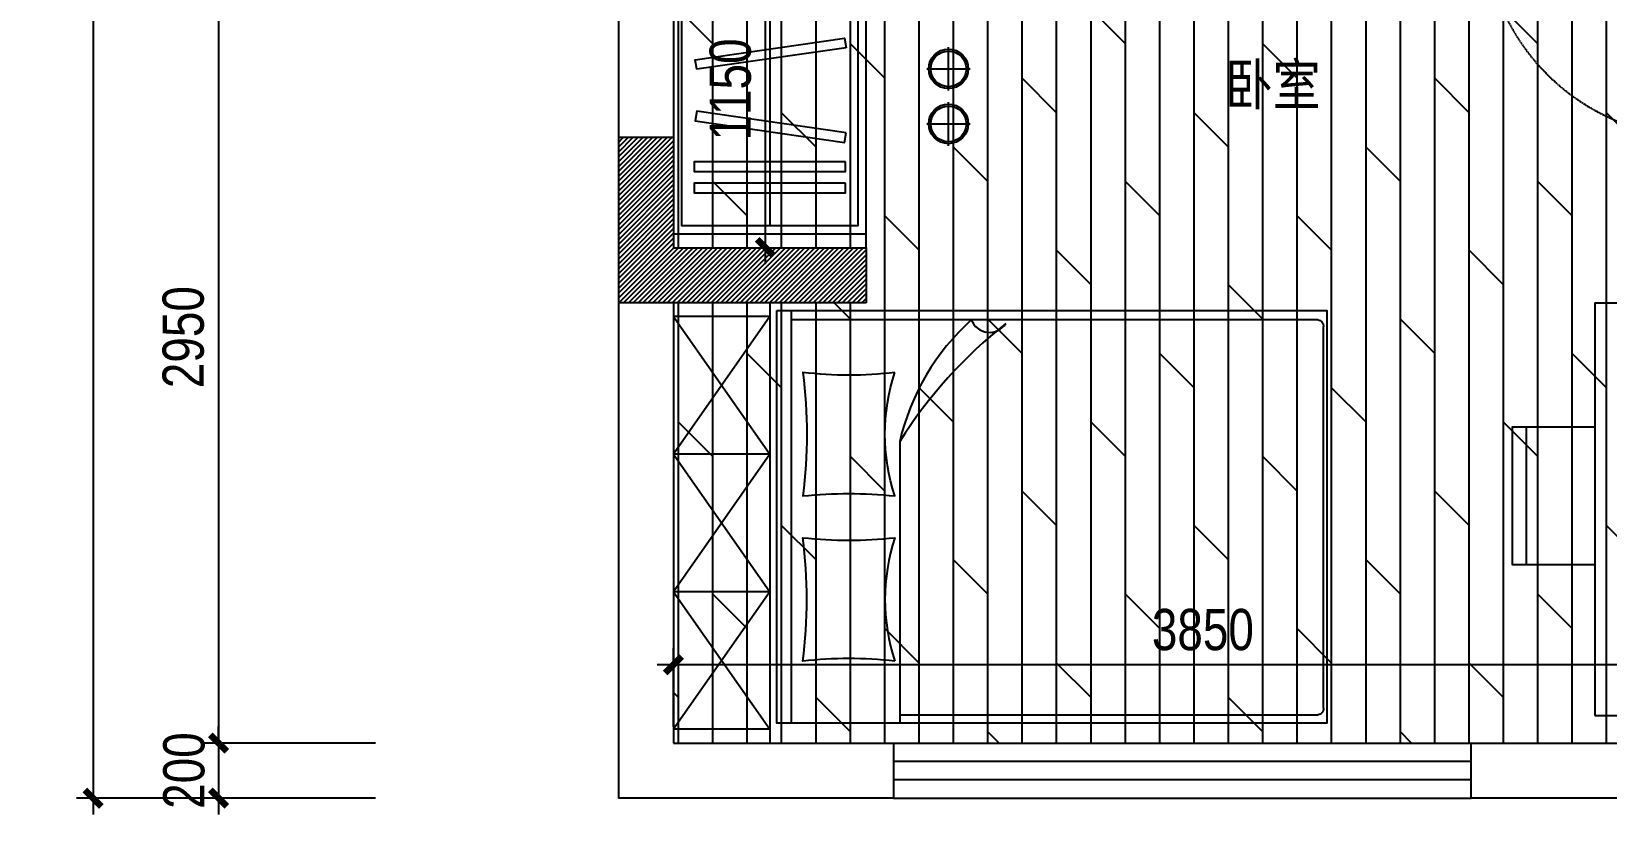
# Model space of a CAD drawing. Extents: x 160245 to 405305, y -111140 to 232735.
# Drawn here: x 268272 to 274000, y -104061 to -101205 of the extents above; entities that cross this region are included whole.
import ezdxf

# ---------------------------------------------------------------- set-up
doc = ezdxf.new("R2010")
doc.units = 0
doc.header["$LTSCALE"] = 10
doc.header["$MEASUREMENT"] = 0
doc.linetypes.add('DASH', pattern=[0.35, 0.25, -0.1])
doc.layers.get('Defpoints').update_dxf_attribs({"color": 229})
for name, color, linetype in [('C-Light 灯具', 107, 'Continuous'), ('Door 门', 107, 'Continuous'), ('P-floorpat地面', 8, 'Continuous'), ('P-Furniture 家具', 153, 'Continuous'), ('P-Make furniture 固定制作', 154, 'Continuous'), ('P-New Wall Size 隔墙尺寸', 8, 'Continuous'), ('P-O wall 原始墙体', 245, 'Continuous'), ('P-o 原建筑尺寸', 8, 'Continuous'), ('P-Text  平面文字', 9, 'Continuous'), ('P-window 窗', 107, 'Continuous')]:
    doc.layers.add(name, color=color, linetype=linetype)
doc.styles.add('PDC DIM', font='PMingLiU-ExtB.ttf', dxfattribs={"width": 0.85})
doc.dimstyles.new('PDC-A2', dxfattribs={"dimscale": 0, "dimtxt": 2.5, "dimasz": 1, "dimexe": 1, "dimexo": 1, "dimgap": 0.7, "dimtad": 1, "dimdec": 0, "dimtxsty": 'PDC DIM', "dimblk": 'ARCHTICK', "dimcen": 1, "dimdle": 1, "dimclrd": 8, "dimclre": 8, "dimclrt": 9, "dimadec": 0, "dimazin": 0, "dimtfac": 1, "dimtdec": 0, "dimtix": 1, "dimtmove": 2, "dimatfit": 3, "dimldrblk": 'PDC A2 T R', "dimfxl": 10, "dimfxlon": 1, "dimarcsym": 0})

# ---------------------------------------------------------------- blocks, each defined once
blk = doc.blocks.new('$WINLIB2D$00000001')
at = {"color": 0}
for points in [[(-0.5, 0.5), (-0.5, -0.5)], [(-0.5, 0.5), (0.5, 0.5)], [(0.5, -0.5), (0.5, 0.5)], [(0.5, 0.1667), (-0.5, 0.1667)], [(0.5, -0.1667), (-0.5, -0.1667)], [(-0.5, -0.5), (0.5, -0.5)]]:
    blk.add_lwpolyline(points, dxfattribs=at)
blk = doc.blocks.new('_ArchTick')
at = {"color": 0, "linetype": 'ByBlock', "const_width": 0.4}
blk.add_lwpolyline([(-0.5, -0.5), (0.5, 0.5)], dxfattribs=at)
blk = doc.blocks.new('*D1019')
at = {"layer": 'Defpoints', "color": 0}
for p in [(269583.5, -100840.6), (268952.7, -103790.6), (269583.5, -103790.6)]:
    blk.add_point(p, dxfattribs=at)
at = {"layer": 'P-o 原建筑尺寸', "color": 8, "lineweight": -2}
for p, q in [((268952.7, -100780.6), (268952.7, -103850.6)), ((269523.5, -100840.6), (268892.7, -100840.6)), ((269523.5, -103790.6), (268892.7, -103790.6))]:
    blk.add_line(p, q, dxfattribs=at)
at = {"layer": 'P-o 原建筑尺寸', "color": 8, "lineweight": -2, "xscale": 60, "yscale": 60, "zscale": 60}
for p, rotation in [((268952.7, -100840.6), 90), ((268952.7, -103790.6), 270)]:
    blk.add_blockref('_ArchTick', p, dxfattribs=dict(at, rotation=rotation))
at = {"layer": 'P-o 原建筑尺寸', "color": 9, "insert": (268824.8, -102315.6), "char_height": 150, "attachment_point": 5, "rotation": 90, "style": 'PDC DIM'}
blk.add_mtext('2950', dxfattribs=at)
blk = doc.blocks.new('PDC A2 T R')
at = {"color": 0, "linetype": 'ByBlock'}
blk.add_line((0, 0), (-2, 0), dxfattribs=at)
for points in [[(-2.147, 0.886), (-1.491, 1.345), (-0.6, 0), (0, 0)], [(-2.147, -0.886), (-1.491, -1.345), (-0.6, 0), (0, 0)]]:
    blk.add_solid(points, dxfattribs=at)
blk = doc.blocks.new('*D1020')
at = {"layer": 'Defpoints', "color": 0, "transparency": 16777216}
for p in [(269583.5, -103790.6), (268952.7, -103990.6), (269583.5, -103990.6)]:
    blk.add_point(p, dxfattribs=at)
at = {"layer": 'P-o 原建筑尺寸', "color": 8, "lineweight": -2, "transparency": 16777216}
for p, q in [((268952.7, -103790.6), (268952.7, -103730.6)), ((269523.5, -103790.6), (268892.7, -103790.6)), ((268952.7, -103790.6), (268952.7, -103990.6)), ((269523.5, -103990.6), (268892.7, -103990.6)), ((268952.7, -103990.6), (268952.7, -104050.6))]:
    blk.add_line(p, q, dxfattribs=at)
at = {"layer": 'P-o 原建筑尺寸', "color": 8, "lineweight": -2, "transparency": 16777216, "xscale": 60, "yscale": 60, "zscale": 60}
for p, rotation in [((268952.7, -103790.6), 270), ((268952.7, -103990.6), 90)]:
    blk.add_blockref('_ArchTick', p, dxfattribs=dict(at, rotation=rotation))
at = {"layer": 'P-o 原建筑尺寸', "color": 9, "transparency": 16777216, "insert": (268827.2, -103890.6), "char_height": 150, "attachment_point": 5, "rotation": 90, "style": 'PDC DIM'}
blk.add_mtext('200', dxfattribs=at)
blk = doc.blocks.new('*D1021')
at = {"layer": 'Defpoints', "color": 0, "transparency": 16777216}
for p in [(269583.5, -93290.6), (268496.2, -103990.6), (269583.5, -103990.6)]:
    blk.add_point(p, dxfattribs=at)
at = {"layer": 'P-o 原建筑尺寸', "color": 8, "lineweight": -2, "transparency": 16777216}
for p, q in [((268496.2, -93230.6), (268496.2, -104050.6)), ((269096.2, -93290.6), (268436.2, -93290.6)), ((269096.2, -103990.6), (268436.2, -103990.6))]:
    blk.add_line(p, q, dxfattribs=at)
at = {"layer": 'P-o 原建筑尺寸', "color": 8, "lineweight": -2, "transparency": 16777216, "xscale": 60, "yscale": 60, "zscale": 60}
for p, rotation in [((268496.2, -93290.6), 90), ((268496.2, -103990.6), 270)]:
    blk.add_blockref('_ArchTick', p, dxfattribs=dict(at, rotation=rotation))
at = {"layer": 'P-o 原建筑尺寸', "color": 9, "transparency": 16777216, "insert": (268370.7, -98640.6), "char_height": 150, "attachment_point": 5, "rotation": 90, "style": 'PDC DIM'}
blk.add_mtext('10700', dxfattribs=at)
blk = doc.blocks.new('fffg')
blk.add_lwpolyline([(143.1, 669.9), (109, 669.9), (109, -130.1), (143.1, -130.1)], close=True)
at = {"color": 8, "linetype": 'DASH'}
blk.add_arc((123.2, -110.2), 780.4, 88.5421, 181.4579, dxfattribs=at)
blk = doc.blocks.new('*D2223')
at = {"layer": 'Defpoints', "color": 0, "transparency": 16777216}
for p in [(270606.9, -103506), (270606.9, -103790.6), (274456.9, -103790.6)]:
    blk.add_point(p, dxfattribs=at)
at = {"layer": 'P-New Wall Size 隔墙尺寸', "color": 8, "lineweight": -2, "transparency": 16777216}
for p, q in [((270606.9, -103730.6), (270606.9, -103446)), ((274456.9, -103730.6), (274456.9, -103446)), ((274516.9, -103506), (270546.9, -103506))]:
    blk.add_line(p, q, dxfattribs=at)
at = {"layer": 'P-New Wall Size 隔墙尺寸', "color": 8, "lineweight": -2, "transparency": 16777216, "xscale": 60, "yscale": 60, "zscale": 60, "rotation": 180}
blk.add_blockref('_ArchTick', (270606.9, -103506), dxfattribs=at)
at = {"layer": 'P-New Wall Size 隔墙尺寸', "color": 8, "lineweight": -2, "transparency": 16777216, "xscale": 60, "yscale": 60, "zscale": 60}
blk.add_blockref('_ArchTick', (274456.9, -103506), dxfattribs=at)
at = {"layer": 'P-New Wall Size 隔墙尺寸', "color": 9, "transparency": 16777216, "insert": (272531.9, -103379.1), "char_height": 150, "attachment_point": 5, "style": 'PDC DIM'}
blk.add_mtext('3850', dxfattribs=at)
blk = doc.blocks.new('*D2224')
at = {"layer": 'Defpoints', "color": 0, "transparency": 16777216}
for p in [(270606.9, -100840.6), (270941, -100840.6), (270606.9, -101990.6)]:
    blk.add_point(p, dxfattribs=at)
at = {"layer": 'P-New Wall Size 隔墙尺寸', "color": 8, "lineweight": -2, "transparency": 16777216}
for p, q in [((270941, -102050.6), (270941, -100780.6)), ((270666.9, -100840.6), (271001, -100840.6)), ((270666.9, -101990.6), (271001, -101990.6))]:
    blk.add_line(p, q, dxfattribs=at)
at = {"layer": 'P-New Wall Size 隔墙尺寸', "color": 8, "lineweight": -2, "transparency": 16777216, "xscale": 60, "yscale": 60, "zscale": 60}
for p, rotation in [((270941, -100840.6), 90), ((270941, -101990.6), 270)]:
    blk.add_blockref('_ArchTick', p, dxfattribs=dict(at, rotation=rotation))
at = {"layer": 'P-New Wall Size 隔墙尺寸', "color": 9, "transparency": 16777216, "insert": (270814.1, -101415.6), "char_height": 150, "attachment_point": 5, "rotation": 90, "style": 'PDC DIM'}
blk.add_mtext('1150', dxfattribs=at)
blk = doc.blocks.new('232')
for points in [[(4141.589, 136.184), (4141.59, 138.824)], [(4140.269, 137.504), (4142.909, 137.504)]]:
    blk.add_lwpolyline(points)
for radius in [1.2, 1.08]:
    blk.add_circle((4141.589, 137.504), radius)

msp = doc.modelspace()

# ---------------------------------------------------------------- hatches: boundary and pattern name
at = {"layer": 'P-floorpat地面'}
h = msp.add_hatch(dxfattribs=at)
h.set_pattern_fill('DOLMIT', color=250, scale=500, angle=90)
h.paths.add_polyline_path([(275756.9, -99490.6), (274556.9, -99490.6), (274556.9, -99590.6), (274456.9, -99590.6), (274456.9, -99490.6), (274456.9, -99290.6), (274796.9, -99290.6), (274796.9, -98490.6), (274456.9, -98490.6), (274456.9, -97340.6), (274306.9, -97340.6), (274306.9, -96490.6), (273406.9, -96490.6), (273306.9, -96490.6), (273306.9, -96540.6), (273106.9, -96540.6), (273106.9, -96490.6), (272706.9, -96490.6), (271206.9, -96490.6), (271006.9, -96490.6), (270606.9, -96490.6), (270606.9, -98090.6), (270606.9, -98340.6), (272806.9, -98340.6), (272806.9, -97390.6), (273106.9, -97390.6), (273106.9, -97340.6), (273306.9, -97340.6), (273306.9, -97490.6), (273106.9, -97490.6), (272906.9, -97490.6), (272906.9, -98340.6), (273206.9, -98340.6), (273306.9, -98340.6), (273306.9, -99040.6), (273306.9, -99940.6), (273306.9, -100740.6), (273556.9, -100740.6), (273556.9, -100840.6), (270606.9, -100840.6), (270606.9, -101990.6), (271306.9, -101990.6), (271306.9, -102190.6), (270606.9, -102190.6), (270606.9, -103790.6), (271406.9, -103790.6), (273506.9, -103790.6), (274456.9, -103790.6), (274456.9, -100840.6), (274356.9, -100840.6), (274356.9, -100740.6), (274456.9, -100740.6), (274456.9, -100390.6), (274556.9, -100390.6), (274556.9, -103790.6), (274706.9, -103790.6), (277406.9, -103790.6), (278206.9, -103790.6), (278206.9, -100590.6), (277381.9, -100590.6), (277381.9, -100490.6), (278206.9, -100490.6), (278206.9, -99490.6), (277406.9, -99490.6), (276606.9, -99490.6), (276506.9, -99490.6), (275856.9, -99490.6), (275856.9, -100490.6), (276581.9, -100490.6), (276581.9, -100590.6), (275756.9, -100590.6)])
at = {"layer": 'P-O wall 原始墙体'}
h = msp.add_hatch(dxfattribs=at)
h.set_pattern_fill('ANSI31', color=256, scale=100, style=0)
h.set_pattern_definition([(45, (59491.276, 0), (-8.83883476, 8.83883476), [])])
h.paths.add_polyline_path([(270606.9, -101990.6), (270606.9, -101590.6), (270406.9, -101590.6), (270406.9, -102090.6), (270406.9, -102190.6), (271306.9, -102190.6), (271306.9, -101990.6)])

# ---------------------------------------------------------------- linework, layer by layer
at = {"layer": 'P-Furniture 家具'}
msp.add_line((271035.5, -103718.6), (271035.5, -102218.6), dxfattribs=at)
at = {"layer": 'P-Furniture 家具', "linetype": 'ByBlock'}
for p, q in [((273956.9, -102190.6), (273956.9, -103690.6)), ((273956.9, -102190.6), (274456.9, -102190.6)), ((273706.9, -102642.3), (273706.9, -103142.3)), ((273956.9, -103690.6), (274456.9, -103690.6))]:
    msp.add_line(p, q, dxfattribs=at)
at = {"layer": 'P-Furniture 家具', "color": 8}
for p, q in [((272950.9, -102252.7), (271035.5, -102252.7)), ((272970.9, -103663.6), (272970.9, -102276.7)), ((271429.4, -102694.4), (271429.4, -103718.6)), ((271429.4, -103687.6), (272950.9, -103687.6))]:
    msp.add_line(p, q, dxfattribs=at)
at = {"layer": 'P-Furniture 家具'}
msp.add_lwpolyline([(270983.1, -102218.6), (272983.1, -102218.6), (272983.1, -103718.6), (270983.1, -103718.6)], close=True, dxfattribs=at)
at = {"layer": 'P-Furniture 家具', "color": 8}
for points in [[(271411.6, -102444, -0.058596), (271077.4, -102444, -0.062971), (271077.4, -102892.6, -0.052163), (271411.6, -102892.6, -0.158944)], [(271411.6, -103493.2, 0.058596), (271077.4, -103493.2, 0.062971), (271077.4, -103044.6, 0.052163), (271411.6, -103044.6, 0.158944)]]:
    msp.add_lwpolyline(points, format="xyb", close=True, dxfattribs=at)
at = {"layer": 'P-Furniture 家具', "linetype": 'ByBlock'}
msp.add_lwpolyline([(273956.9, -102642.3), (273656.9, -102642.3), (273656.9, -103142.3), (273956.9, -103142.3)], dxfattribs=at)
at = {"layer": 'P-Furniture 家具', "color": 8}
for centre, radius, start, end in [((272274.4, -102894.9), 868.5, 132.3133, 166.6516), ((272876.5, -103610.2), 1712.5, 128.287, 147.6721), ((271756, -102227.2), 71, 201.0659, 326.8343)]:
    msp.add_arc(centre, radius, start, end, dxfattribs=at)
at = {"layer": 'P-Furniture 家具', "color": 8, "extrusion": (0, 0, -1)}
for centre, start_param, end_param in [((272950.9, -102276.7), 0, 1.570796), ((272950.9, -103663.6), 1.570796, 3.141593)]:
    msp.add_ellipse(centre, major_axis=(0, 24), ratio=0.833333, start_param=start_param, end_param=end_param, dxfattribs=at)
at = {"layer": 'P-Make furniture 固定制作'}
for p, q in [((271306.9, -101990.6), (271306.9, -100840.6)), ((270606.9, -101940.6), (271306.9, -101940.6)), ((270956.9, -102190.6), (270956.9, -103790.6)), ((270956.9, -102240.6), (270606.9, -102240.6)), ((270956.9, -103740.6), (270606.9, -103740.6))]:
    msp.add_line(p, q, dxfattribs=at)
at = {"layer": 'P-Make furniture 固定制作', "color": 8}
for p, q in [((270956.9, -100920.6), (270956.9, -101910.6)), ((270606.9, -102240.6), (270956.9, -102740.6)), ((270956.9, -102240.6), (270606.9, -102740.6)), ((270956.9, -102740.6), (270606.9, -102740.6)), ((270606.9, -102740.6), (270956.9, -103240.6)), ((270956.9, -102740.6), (270606.9, -103240.6)), ((270956.9, -103240.6), (270606.9, -103240.6)), ((270606.9, -103240.6), (270956.9, -103740.6)), ((270956.9, -103240.6), (270606.9, -103740.6))]:
    msp.add_line(p, q, dxfattribs=at)
for points in [[(270636.9, -100920.6), (271276.9, -100920.6), (271276.9, -101910.6), (270636.9, -101910.6)], [(271234.6, -101264), (270691.4, -101342.1), (270685.3, -101307.7), (271228.5, -101229.5)], [(271234.6, -101573.2), (270691.4, -101495), (270685.3, -101529.5), (271228.5, -101607.7)], [(271231.9, -101678.3), (270681.9, -101678.3), (270681.9, -101713.3), (271231.9, -101713.3)], [(271231.9, -101756.2), (270681.9, -101756.2), (270681.9, -101791.2), (271231.9, -101791.2)]]:
    msp.add_lwpolyline(points, close=True, dxfattribs=at)
at = {"layer": 'P-O wall 原始墙体'}
for p, q in [((270406.9, -99490.6), (270406.9, -102090.6)), ((270606.9, -99490.6), (270606.9, -101990.6)), ((270606.9, -101590.6), (270406.9, -101590.6)), ((270606.9, -101990.6), (271306.9, -101990.6)), ((271306.9, -101990.6), (271306.9, -102190.6)), ((270406.9, -102090.6), (270406.9, -103990.6)), ((271306.9, -102190.6), (270406.9, -102190.6)), ((270606.9, -102190.6), (270606.9, -103790.6)), ((270606.9, -103790.6), (271406.9, -103790.6)), ((271406.9, -103790.6), (271406.9, -103990.6)), ((273506.9, -103990.6), (273506.9, -103790.6)), ((273506.9, -103790.6), (274706.9, -103790.6)), ((271406.9, -103990.6), (270406.9, -103990.6)), ((274706.9, -103990.6), (273506.9, -103990.6))]:
    msp.add_line(p, q, dxfattribs=at)

# ---------------------------------------------------------------- block references
at = {"layer": 'C-Light 灯具', "xscale": 60.00000000000004, "yscale": 60.00000000000004, "zscale": 60.00000000000004}
for p in [(23111.6, -109590.9), (23111.6, -109790.9)]:
    msp.add_blockref('232', p, dxfattribs=at)
at = {"layer": 'Door 门', "xscale": -1, "rotation": 180}
msp.add_blockref('fffg', (274213.8, -100920.7), dxfattribs=at)
at = {"layer": 'P-window 窗', "xscale": 2100, "yscale": 200, "zscale": -2100}
msp.add_blockref('$WINLIB2D$00000001', (272456.9, -103890.6), dxfattribs=at)

# ---------------------------------------------------------------- texts
at = {"layer": 'P-Text  平面文字', "insert": (272611.8, -101322.1), "char_height": 150, "width": 893.426, "attachment_point": 1, "style": 'PDC DIM'}
msp.add_mtext('卧室', dxfattribs=at)

# ---------------------------------------------------------------- dimensions: what is measured, and where the dimension line sits
at = {"layer": 'P-New Wall Size 隔墙尺寸'}
dim = msp.add_linear_dim(base=(270941, -100840.6), p1=(270606.9, -101990.6), p2=(270606.9, -100840.6), angle=90, dimstyle='PDC-A2', override={"dimscale": 60}, dxfattribs=at)
dim.commit()
dim.dimension.update_dxf_attribs({"geometry": '*D2224', "text_midpoint": (270814.1, -101415.6)})
dim = msp.add_linear_dim(base=(270606.9, -103506), p1=(274456.9, -103790.6), p2=(270606.9, -103790.6), dimstyle='PDC-A2', override={"dimscale": 60}, dxfattribs=at)
dim.commit()
dim.dimension.update_dxf_attribs({"geometry": '*D2223', "text_midpoint": (272531.9, -103379.1)})
at = {"layer": 'P-o 原建筑尺寸'}
for base, p1, p2, picture, middle in [((268496.2, -103990.6), (269583.5, -93290.6), (269583.5, -103990.6), '*D1021', (268370.7, -98640.6)), ((268952.7, -103790.6), (269583.5, -100840.6), (269583.5, -103790.6), '*D1019', (268824.8, -102315.6)), ((268952.7, -103990.6), (269583.5, -103790.6), (269583.5, -103990.6), '*D1020', (268827.2, -103890.6))]:
    dim = msp.add_linear_dim(base=base, p1=p1, p2=p2, angle=90, dimstyle='PDC-A2', override={"dimscale": 60}, dxfattribs=at)
    dim.commit()
    dim.dimension.update_dxf_attribs({"geometry": picture, "text_midpoint": middle})

doc.saveas('drawing.dxf')
